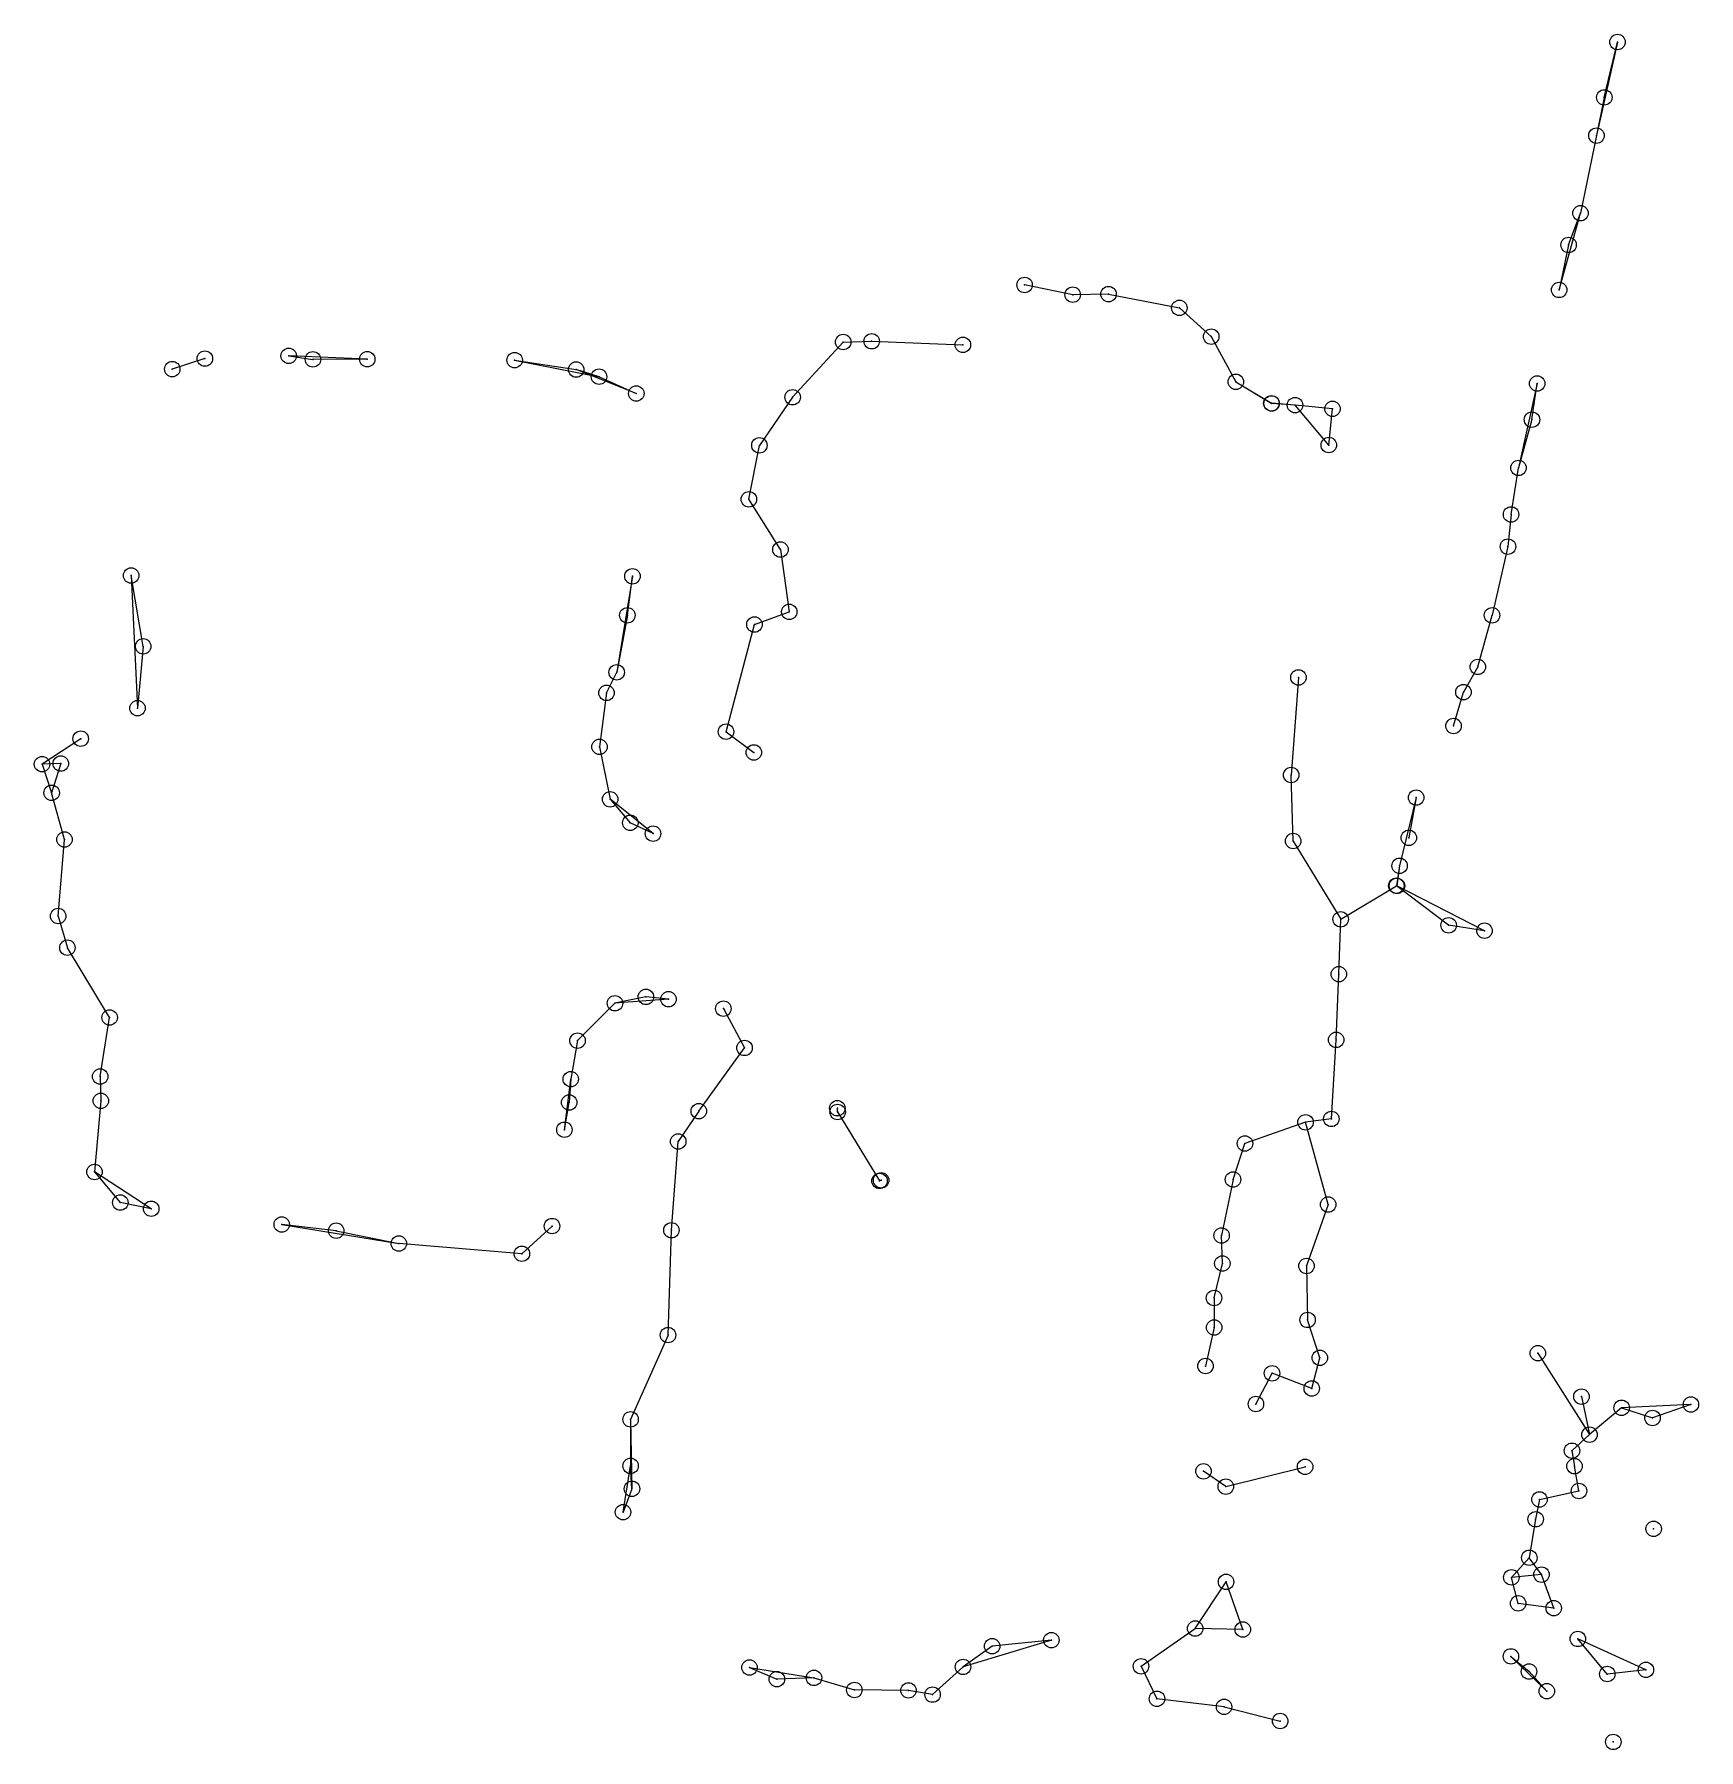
# Model space of a CAD drawing. Header units: metres. Extents: x -5.5 to 5.3, y -3.9 to 7.1.
import ezdxf

# ---------------------------------------------------------------- set-up
doc = ezdxf.new("R2010")
doc.units = ezdxf.units.M
doc.layers.add('keypoints', color=1, linetype='Continuous')
doc.layers.add('lines', color=2, linetype='Continuous')

msp = doc.modelspace()

# ---------------------------------------------------------------- linework, layer by layer
for p in [(4.759, 7.095, 2.797), (4.674, 6.737, 2.759), (4.623, 6.49, 2.851), (4.52, 5.988, 2.795), (4.443, 5.783, 2.791), (0.925, 5.524, 2.819), (1.236, 5.461, 2.831), (1.468, 5.465, 2.775), (4.382, 5.492, 2.782), (1.926, 5.376, 2.801), (-0.248, 5.155, 2.791), (-0.064, 5.16, 2.834), (0.526, 5.137, 2.801), (2.132, 5.19, 2.806), (-4.376, 5.048, 2.834), (-3.834, 5.066, 2.806), (-3.677, 5.043, 2.809), (-3.326, 5.044, 2.771), (-2.373, 5.038, 2.804), (-4.587, 4.98, 2.838), (-1.975, 4.977, 2.766), (-1.827, 4.931, 2.822), (2.291, 4.898, 2.807), (4.24, 4.887, 2.775), (-1.586, 4.822, 2.773), (-0.575, 4.798, 2.811), (2.521, 4.759, 2.848), (2.523, 4.758, 2.813), (2.674, 4.747, 2.818), (2.916, 4.723, 2.826), (4.206, 4.653, 2.753), (-0.79, 4.487, 2.796), (2.892, 4.489, 2.775), (4.119, 4.341, 2.763), (-0.858, 4.138, 2.794), (4.071, 4.04, 2.759), (-0.654, 3.813, 2.832), (4.051, 3.832, 2.757), (-4.853, 3.645, 2.794), (-1.611, 3.64, 2.812), (-1.644, 3.388, 2.809), (-0.822, 3.328, 2.837), (-0.597, 3.41, 2.847), (3.948, 3.388, 2.797), (-4.775, 3.187, 2.852), (-1.713, 3.019, 2.757), (3.856, 3.054, 2.841), (-1.779, 2.886, 2.799), (2.696, 2.986, 2.753), (3.763, 2.891, 2.836), (-4.812, 2.787, 2.796), (3.699, 2.672, 2.83), (-5.179, 2.59, 2.78), (-1.006, 2.635, 2.816), (-1.824, 2.537, 2.794), (-0.826, 2.501, 2.827), (-5.429, 2.425, 2.841), (-5.308, 2.429, 2.785), (2.649, 2.355, 2.78), (-5.367, 2.24, 2.831), (-1.755, 2.198, 2.79), (3.457, 2.209, 2.781), (-1.625, 2.046, 2.795), (-5.284, 1.938, 2.769), (-1.478, 1.976, 2.85), (2.662, 1.928, 2.796), (3.41, 1.949, 2.768), (3.35, 1.768, 2.814), (3.329, 1.639, 2.806), (3.333, 1.638, 2.756), (-5.325, 1.443, 2.825), (2.969, 1.422, 2.842), (3.667, 1.383, 2.819), (3.899, 1.348, 2.774), (-5.265, 1.238, 2.766), (2.957, 1.067, 2.815), (-1.524, 0.92, 2.785), (-1.378, 0.905, 2.84), (-4.992, 0.787, 2.767), (-1.724, 0.879, 2.829), (-1.023, 0.844, 2.754), (-1.966, 0.637, 2.818), (-0.886, 0.59, 2.756), (2.94, 0.642, 2.835), (-5.053, 0.405, 2.765), (-2.01, 0.388, 2.763), (-5.049, 0.248, 2.81), (-2.02, 0.237, 2.811), (-1.182, 0.181, 2.783), (-0.286, 0.2, 2.778), (-0.284, 0.176, 2.815), (2.909, 0.131, 2.806), (-2.051, 0.061, 2.822), (2.742, 0.109, 2.823), (-1.315, -0.015, 2.833), (2.35, -0.028, 2.758), (-5.09, -0.212, 2.753), (-0.013, -0.27, 2.811), (-0.003, -0.266, 2.781), (2.273, -0.261, 2.8), (-4.923, -0.41, 2.756), (2.888, -0.423, 2.837), (-4.723, -0.45, 2.763), (-3.879, -0.552, 2.845), (-3.527, -0.592, 2.801), (-2.131, -0.562, 2.798), (-1.359, -0.589, 2.786), (2.199, -0.623, 2.849), (-3.122, -0.675, 2.766), (-2.326, -0.741, 2.79), (2.204, -0.804, 2.789), (2.748, -0.82, 2.78), (2.15, -1.027, 2.801), (2.151, -1.218, 2.818), (2.755, -1.169, 2.784), (-1.381, -1.267, 2.82), (2.834, -1.414, 2.753), (4.244, -1.384, 2.767), (2.095, -1.467, 2.838), (2.525, -1.514, 2.846), (2.782, -1.612, 2.758), (2.421, -1.713, 2.845), (4.526, -1.665, 2.772), (4.786, -1.737, 2.835), (5.234, -1.716, 2.847), (-1.623, -1.812, 2.802), (4.986, -1.803, 2.778), (4.578, -1.911, 2.809), (4.465, -2.015, 2.756), (-1.623, -2.113, 2.797), (2.082, -2.148, 2.763), (2.739, -2.119, 2.756), (4.481, -2.115, 2.85), (-1.614, -2.261, 2.847), (2.226, -2.247, 2.764), (4.51, -2.275, 2.8), (-1.672, -2.412, 2.795), (4.255, -2.33, 2.808), (4.23, -2.458, 2.794), (4.993, -2.52, 2.843), (4.189, -2.707, 2.852), (2.228, -2.863, 2.762), (4.073, -2.834, 2.765), (4.268, -2.816, 2.84), (4.117, -3.002, 2.835), (4.347, -3.033, 2.84), (2.028, -3.165, 2.754), (2.336, -3.171, 2.759), (0.715, -3.279, 2.85), (1.098, -3.24, 2.851), (4.503, -3.232, 2.763), (-0.854, -3.417, 2.761), (0.527, -3.413, 2.807), (1.678, -3.409, 2.793), (4.07, -3.345, 2.764), (4.943, -3.432, 2.842), (-0.677, -3.492, 2.812), (-0.437, -3.484, 2.773), (4.187, -3.443, 2.814), (4.693, -3.459, 2.808), (-0.176, -3.562, 2.782), (0.174, -3.565, 2.843), (0.33, -3.592, 2.795), (1.781, -3.619, 2.843), (4.302, -3.57, 2.765), (2.215, -3.671, 2.802), (2.578, -3.763, 2.765), (4.732, -3.898, 2.824)]:
    msp.add_point(p)
at = {"layer": 'keypoints'}
for centre in [(4.759, 7.095, 2.797), (4.674, 6.737, 2.759), (4.623, 6.49, 2.851), (4.52, 5.988, 2.795), (4.443, 5.783, 2.791), (0.925, 5.524, 2.819), (1.236, 5.461, 2.831), (1.468, 5.465, 2.775), (4.382, 5.492, 2.782), (1.926, 5.376, 2.801), (2.132, 5.19, 2.806), (-3.834, 5.066, 2.806), (-0.248, 5.155, 2.791), (-0.064, 5.16, 2.834), (0.526, 5.137, 2.801), (-4.587, 4.98, 2.838), (-4.376, 5.048, 2.834), (-3.677, 5.043, 2.809), (-3.326, 5.044, 2.771), (-2.373, 5.038, 2.804), (-1.975, 4.977, 2.766), (-1.827, 4.931, 2.822), (2.291, 4.898, 2.807), (4.24, 4.887, 2.775), (-1.586, 4.822, 2.773), (-0.575, 4.798, 2.811), (2.521, 4.759, 2.848), (2.523, 4.758, 2.813), (2.674, 4.747, 2.818), (2.916, 4.723, 2.826), (4.206, 4.653, 2.753), (-0.79, 4.487, 2.796), (2.892, 4.489, 2.775), (4.119, 4.341, 2.763), (-0.858, 4.138, 2.794), (4.071, 4.04, 2.759), (-0.654, 3.813, 2.832), (4.051, 3.832, 2.757), (-4.853, 3.645, 2.794), (-1.611, 3.64, 2.812), (-0.597, 3.41, 2.847), (-1.644, 3.388, 2.809), (-0.822, 3.328, 2.837), (3.948, 3.388, 2.797), (-4.775, 3.187, 2.852), (-1.713, 3.019, 2.757), (2.696, 2.986, 2.753), (3.856, 3.054, 2.841), (-1.779, 2.886, 2.799), (3.763, 2.891, 2.836), (-4.812, 2.787, 2.796), (-1.006, 2.635, 2.816), (3.699, 2.672, 2.83), (-5.179, 2.59, 2.78), (-1.824, 2.537, 2.794), (-5.429, 2.425, 2.841), (-5.308, 2.429, 2.785), (-0.826, 2.501, 2.827), (2.649, 2.355, 2.78), (-5.367, 2.24, 2.831), (-1.755, 2.198, 2.79), (3.457, 2.209, 2.781), (-1.625, 2.046, 2.795), (-1.478, 1.976, 2.85), (3.41, 1.949, 2.768), (-5.284, 1.938, 2.769), (2.662, 1.928, 2.796), (3.35, 1.768, 2.814), (3.329, 1.639, 2.806), (3.333, 1.638, 2.756), (-5.325, 1.443, 2.825), (2.969, 1.422, 2.842), (3.667, 1.383, 2.819), (3.899, 1.348, 2.774), (-5.265, 1.238, 2.766), (2.957, 1.067, 2.815), (-1.724, 0.879, 2.829), (-1.524, 0.92, 2.785), (-1.378, 0.905, 2.84), (-1.023, 0.844, 2.754), (-4.992, 0.787, 2.767), (-1.966, 0.637, 2.818), (2.94, 0.642, 2.835), (-0.886, 0.59, 2.756), (-5.053, 0.405, 2.765), (-2.01, 0.388, 2.763), (-5.049, 0.248, 2.81), (-2.02, 0.237, 2.811), (-1.182, 0.181, 2.783), (-0.286, 0.2, 2.778), (-0.284, 0.176, 2.815), (-2.051, 0.061, 2.822), (2.742, 0.109, 2.823), (2.909, 0.131, 2.806), (-1.315, -0.015, 2.833), (2.35, -0.028, 2.758), (-5.09, -0.212, 2.753), (-0.013, -0.27, 2.811), (-0.003, -0.266, 2.781), (2.273, -0.261, 2.8), (-4.923, -0.41, 2.756), (-4.723, -0.45, 2.763), (2.888, -0.423, 2.837), (-3.879, -0.552, 2.845), (-3.527, -0.592, 2.801), (-2.131, -0.562, 2.798), (-1.359, -0.589, 2.786), (-3.122, -0.675, 2.766), (2.199, -0.623, 2.849), (-2.326, -0.741, 2.79), (2.204, -0.804, 2.789), (2.748, -0.82, 2.78), (2.15, -1.027, 2.801), (-1.381, -1.267, 2.82), (2.151, -1.218, 2.818), (2.755, -1.169, 2.784), (2.095, -1.467, 2.838), (2.834, -1.414, 2.753), (4.244, -1.384, 2.767), (2.525, -1.514, 2.846), (2.421, -1.713, 2.845), (2.782, -1.612, 2.758), (4.526, -1.665, 2.772), (-1.623, -1.812, 2.802), (4.786, -1.737, 2.835), (4.986, -1.803, 2.778), (5.234, -1.716, 2.847), (4.578, -1.911, 2.809), (4.465, -2.015, 2.756), (-1.623, -2.113, 2.797), (2.082, -2.148, 2.763), (2.739, -2.119, 2.756), (4.481, -2.115, 2.85), (-1.614, -2.261, 2.847), (2.226, -2.247, 2.764), (4.255, -2.33, 2.808), (4.51, -2.275, 2.8), (-1.672, -2.412, 2.795), (4.23, -2.458, 2.794), (4.993, -2.52, 2.843), (4.189, -2.707, 2.852), (4.268, -2.816, 2.84), (2.228, -2.863, 2.762), (4.073, -2.834, 2.765), (4.117, -3.002, 2.835), (4.347, -3.033, 2.84), (1.098, -3.24, 2.851), (2.028, -3.165, 2.754), (2.336, -3.171, 2.759), (4.503, -3.232, 2.763), (0.715, -3.279, 2.85), (4.07, -3.345, 2.764), (-0.854, -3.417, 2.761), (-0.437, -3.484, 2.773), (0.527, -3.413, 2.807), (1.678, -3.409, 2.793), (4.187, -3.443, 2.814), (4.693, -3.459, 2.808), (4.943, -3.432, 2.842), (-0.677, -3.492, 2.812), (-0.176, -3.562, 2.782), (0.174, -3.565, 2.843), (0.33, -3.592, 2.795), (4.302, -3.57, 2.765), (1.781, -3.619, 2.843), (2.215, -3.671, 2.802), (2.578, -3.763, 2.765), (4.732, -3.898, 2.824)]:
    msp.add_circle(centre, 0.05, dxfattribs=at)
at = {"layer": 'lines'}
for p, q in [((4.759, 7.095, 2.797), (4.623, 6.49, 2.851)), ((4.674, 6.737, 2.759), (4.759, 7.095, 2.797)), ((4.674, 6.737, 2.759), (4.623, 6.49, 2.851)), ((4.623, 6.49, 2.851), (4.52, 5.988, 2.795)), ((4.382, 5.492, 2.782), (4.52, 5.988, 2.795)), ((4.443, 5.783, 2.791), (4.52, 5.988, 2.795)), ((4.443, 5.783, 2.791), (4.382, 5.492, 2.782)), ((1.236, 5.461, 2.831), (0.925, 5.524, 2.819)), ((1.468, 5.465, 2.775), (1.236, 5.461, 2.831)), ((1.468, 5.465, 2.775), (1.926, 5.376, 2.801)), ((2.132, 5.19, 2.806), (1.926, 5.376, 2.801)), ((-0.248, 5.155, 2.791), (-0.575, 4.798, 2.811)), ((-0.248, 5.155, 2.791), (-0.064, 5.16, 2.834)), ((-0.064, 5.16, 2.834), (0.526, 5.137, 2.801)), ((2.132, 5.19, 2.806), (2.291, 4.898, 2.807)), ((-4.376, 5.048, 2.834), (-4.587, 4.98, 2.838)), ((-3.326, 5.044, 2.771), (-3.834, 5.066, 2.806)), ((-3.834, 5.066, 2.806), (-3.677, 5.043, 2.809)), ((-3.326, 5.044, 2.771), (-3.677, 5.043, 2.809)), ((-2.373, 5.038, 2.804), (-1.975, 4.977, 2.766)), ((-2.373, 5.038, 2.804), (-1.827, 4.931, 2.822)), ((-1.827, 4.931, 2.822), (-1.975, 4.977, 2.766)), ((-1.586, 4.822, 2.773), (-1.975, 4.977, 2.766)), ((-1.827, 4.931, 2.822), (-1.586, 4.822, 2.773)), ((2.291, 4.898, 2.807), (2.523, 4.758, 2.813)), ((2.291, 4.898, 2.807), (2.521, 4.759, 2.848)), ((4.24, 4.887, 2.775), (4.119, 4.341, 2.763)), ((4.206, 4.653, 2.753), (4.24, 4.887, 2.775)), ((-0.575, 4.798, 2.811), (-0.79, 4.487, 2.796)), ((2.674, 4.747, 2.818), (2.521, 4.759, 2.848)), ((2.521, 4.759, 2.848), (2.523, 4.758, 2.813)), ((2.674, 4.747, 2.818), (2.523, 4.758, 2.813)), ((2.892, 4.489, 2.775), (2.674, 4.747, 2.818)), ((2.916, 4.723, 2.826), (2.674, 4.747, 2.818)), ((2.892, 4.489, 2.775), (2.916, 4.723, 2.826)), ((4.206, 4.653, 2.753), (4.119, 4.341, 2.763)), ((-0.858, 4.138, 2.794), (-0.79, 4.487, 2.796)), ((4.071, 4.04, 2.759), (4.119, 4.341, 2.763)), ((-0.654, 3.813, 2.832), (-0.858, 4.138, 2.794)), ((4.071, 4.04, 2.759), (4.051, 3.832, 2.757)), ((-0.654, 3.813, 2.832), (-0.597, 3.41, 2.847)), ((4.051, 3.832, 2.757), (3.948, 3.388, 2.797)), ((-4.775, 3.187, 2.852), (-4.853, 3.645, 2.794)), ((-4.853, 3.645, 2.794), (-4.812, 2.787, 2.796)), ((-1.611, 3.64, 2.812), (-1.713, 3.019, 2.757)), ((-1.644, 3.388, 2.809), (-1.611, 3.64, 2.812)), ((-1.644, 3.388, 2.809), (-1.713, 3.019, 2.757)), ((-1.006, 2.635, 2.816), (-0.822, 3.328, 2.837)), ((-0.822, 3.328, 2.837), (-0.597, 3.41, 2.847)), ((3.856, 3.054, 2.841), (3.948, 3.388, 2.797)), ((-4.775, 3.187, 2.852), (-4.812, 2.787, 2.796)), ((-1.779, 2.886, 2.799), (-1.713, 3.019, 2.757)), ((3.856, 3.054, 2.841), (3.763, 2.891, 2.836)), ((-1.779, 2.886, 2.799), (-1.824, 2.537, 2.794)), ((2.696, 2.986, 2.753), (2.649, 2.355, 2.78)), ((3.699, 2.672, 2.83), (3.763, 2.891, 2.836)), ((-5.179, 2.59, 2.78), (-5.429, 2.425, 2.841)), ((-1.006, 2.635, 2.816), (-0.826, 2.501, 2.827)), ((-1.824, 2.537, 2.794), (-1.755, 2.198, 2.79)), ((-5.308, 2.429, 2.785), (-5.429, 2.425, 2.841)), ((-5.429, 2.425, 2.841), (-5.367, 2.24, 2.831)), ((-5.308, 2.429, 2.785), (-5.367, 2.24, 2.831)), ((2.662, 1.928, 2.796), (2.649, 2.355, 2.78)), ((-5.284, 1.938, 2.769), (-5.367, 2.24, 2.831)), ((-1.478, 1.976, 2.85), (-1.755, 2.198, 2.79)), ((-1.755, 2.198, 2.79), (-1.625, 2.046, 2.795)), ((3.457, 2.209, 2.781), (3.35, 1.768, 2.814)), ((3.457, 2.209, 2.781), (3.41, 1.949, 2.768)), ((-1.478, 1.976, 2.85), (-1.625, 2.046, 2.795)), ((-5.325, 1.443, 2.825), (-5.284, 1.938, 2.769)), ((2.662, 1.928, 2.796), (2.969, 1.422, 2.842)), ((3.35, 1.768, 2.814), (3.329, 1.639, 2.806)), ((3.35, 1.768, 2.814), (3.333, 1.638, 2.756)), ((2.969, 1.422, 2.842), (3.329, 1.639, 2.806)), ((3.667, 1.383, 2.819), (3.329, 1.639, 2.806)), ((3.329, 1.639, 2.806), (3.333, 1.638, 2.756)), ((3.899, 1.348, 2.774), (3.333, 1.638, 2.756)), ((-5.325, 1.443, 2.825), (-5.265, 1.238, 2.766)), ((2.957, 1.067, 2.815), (2.969, 1.422, 2.842)), ((3.899, 1.348, 2.774), (3.667, 1.383, 2.819)), ((-4.992, 0.787, 2.767), (-5.265, 1.238, 2.766)), ((2.94, 0.642, 2.835), (2.957, 1.067, 2.815)), ((-1.524, 0.92, 2.785), (-1.724, 0.879, 2.829)), ((-1.378, 0.905, 2.84), (-1.724, 0.879, 2.829)), ((-1.378, 0.905, 2.84), (-1.524, 0.92, 2.785)), ((-5.053, 0.405, 2.765), (-4.992, 0.787, 2.767)), ((-1.966, 0.637, 2.818), (-1.724, 0.879, 2.829)), ((-1.023, 0.844, 2.754), (-0.886, 0.59, 2.756)), ((-1.966, 0.637, 2.818), (-2.01, 0.388, 2.763)), ((-1.182, 0.181, 2.783), (-0.886, 0.59, 2.756)), ((2.909, 0.131, 2.806), (2.94, 0.642, 2.835)), ((-5.053, 0.405, 2.765), (-5.049, 0.248, 2.81)), ((-2.051, 0.061, 2.822), (-2.01, 0.388, 2.763)), ((-2.01, 0.388, 2.763), (-2.02, 0.237, 2.811)), ((-5.049, 0.248, 2.81), (-5.09, -0.212, 2.753)), ((-2.051, 0.061, 2.822), (-2.02, 0.237, 2.811)), ((-1.182, 0.181, 2.783), (-1.315, -0.015, 2.833)), ((-0.284, 0.176, 2.815), (-0.286, 0.2, 2.778)), ((-0.284, 0.176, 2.815), (-0.013, -0.27, 2.811)), ((2.909, 0.131, 2.806), (2.742, 0.109, 2.823)), ((2.742, 0.109, 2.823), (2.35, -0.028, 2.758)), ((2.888, -0.423, 2.837), (2.742, 0.109, 2.823)), ((-1.359, -0.589, 2.786), (-1.315, -0.015, 2.833)), ((2.273, -0.261, 2.8), (2.35, -0.028, 2.758)), ((-4.723, -0.45, 2.763), (-5.09, -0.212, 2.753)), ((-5.09, -0.212, 2.753), (-4.923, -0.41, 2.756)), ((-0.013, -0.27, 2.811), (-0.003, -0.266, 2.781)), ((2.273, -0.261, 2.8), (2.199, -0.623, 2.849)), ((-4.723, -0.45, 2.763), (-4.923, -0.41, 2.756)), ((2.888, -0.423, 2.837), (2.748, -0.82, 2.78)), ((-3.527, -0.592, 2.801), (-3.879, -0.552, 2.845)), ((-3.879, -0.552, 2.845), (-3.122, -0.675, 2.766)), ((-3.527, -0.592, 2.801), (-3.122, -0.675, 2.766)), ((-2.326, -0.741, 2.79), (-2.131, -0.562, 2.798)), ((-1.381, -1.267, 2.82), (-1.359, -0.589, 2.786)), ((2.204, -0.804, 2.789), (2.199, -0.623, 2.849)), ((-2.326, -0.741, 2.79), (-3.122, -0.675, 2.766)), ((2.15, -1.027, 2.801), (2.204, -0.804, 2.789)), ((2.748, -0.82, 2.78), (2.755, -1.169, 2.784)), ((2.15, -1.027, 2.801), (2.151, -1.218, 2.818)), ((2.151, -1.218, 2.818), (2.095, -1.467, 2.838)), ((2.834, -1.414, 2.753), (2.755, -1.169, 2.784)), ((-1.381, -1.267, 2.82), (-1.623, -1.812, 2.802)), ((2.782, -1.612, 2.758), (2.834, -1.414, 2.753)), ((4.244, -1.384, 2.767), (4.578, -1.911, 2.809)), ((2.421, -1.713, 2.845), (2.525, -1.514, 2.846)), ((2.782, -1.612, 2.758), (2.525, -1.514, 2.846)), ((4.526, -1.665, 2.772), (4.578, -1.911, 2.809)), ((4.786, -1.737, 2.835), (4.578, -1.911, 2.809)), ((5.234, -1.716, 2.847), (4.786, -1.737, 2.835)), ((4.786, -1.737, 2.835), (4.986, -1.803, 2.778)), ((5.234, -1.716, 2.847), (4.986, -1.803, 2.778)), ((-1.623, -1.812, 2.802), (-1.623, -2.113, 2.797)), ((-1.623, -1.812, 2.802), (-1.614, -2.261, 2.847)), ((4.465, -2.015, 2.756), (4.578, -1.911, 2.809)), ((4.465, -2.015, 2.756), (4.481, -2.115, 2.85)), ((-1.672, -2.412, 2.795), (-1.623, -2.113, 2.797)), ((-1.614, -2.261, 2.847), (-1.623, -2.113, 2.797)), ((2.226, -2.247, 2.764), (2.082, -2.148, 2.763)), ((2.226, -2.247, 2.764), (2.739, -2.119, 2.756)), ((4.51, -2.275, 2.8), (4.481, -2.115, 2.85)), ((-1.614, -2.261, 2.847), (-1.672, -2.412, 2.795)), ((4.255, -2.33, 2.808), (4.51, -2.275, 2.8)), ((4.255, -2.33, 2.808), (4.23, -2.458, 2.794)), ((4.23, -2.458, 2.794), (4.189, -2.707, 2.852)), ((4.073, -2.834, 2.765), (4.189, -2.707, 2.852)), ((4.268, -2.816, 2.84), (4.189, -2.707, 2.852)), ((2.028, -3.165, 2.754), (2.228, -2.863, 2.762)), ((2.336, -3.171, 2.759), (2.228, -2.863, 2.762)), ((4.268, -2.816, 2.84), (4.073, -2.834, 2.765)), ((4.117, -3.002, 2.835), (4.073, -2.834, 2.765)), ((4.347, -3.033, 2.84), (4.268, -2.816, 2.84)), ((4.347, -3.033, 2.84), (4.117, -3.002, 2.835)), ((1.678, -3.409, 2.793), (2.028, -3.165, 2.754)), ((2.336, -3.171, 2.759), (2.028, -3.165, 2.754)), ((1.098, -3.24, 2.851), (0.527, -3.413, 2.807)), ((0.715, -3.279, 2.85), (0.527, -3.413, 2.807)), ((1.098, -3.24, 2.851), (0.715, -3.279, 2.85)), ((4.943, -3.432, 2.842), (4.503, -3.232, 2.763)), ((4.693, -3.459, 2.808), (4.503, -3.232, 2.763)), ((-0.854, -3.417, 2.761), (-0.677, -3.492, 2.812)), ((-0.854, -3.417, 2.761), (-0.437, -3.484, 2.773)), ((0.33, -3.592, 2.795), (0.527, -3.413, 2.807)), ((1.678, -3.409, 2.793), (1.781, -3.619, 2.843)), ((4.07, -3.345, 2.764), (4.187, -3.443, 2.814)), ((4.07, -3.345, 2.764), (4.302, -3.57, 2.765)), ((4.943, -3.432, 2.842), (4.693, -3.459, 2.808)), ((-0.437, -3.484, 2.773), (-0.677, -3.492, 2.812)), ((-0.437, -3.484, 2.773), (-0.176, -3.562, 2.782)), ((4.302, -3.57, 2.765), (4.187, -3.443, 2.814)), ((0.174, -3.565, 2.843), (-0.176, -3.562, 2.782)), ((0.33, -3.592, 2.795), (0.174, -3.565, 2.843)), ((2.215, -3.671, 2.802), (1.781, -3.619, 2.843)), ((2.215, -3.671, 2.802), (2.578, -3.763, 2.765))]:
    msp.add_line(p, q, dxfattribs=at)

doc.saveas('drawing.dxf')
